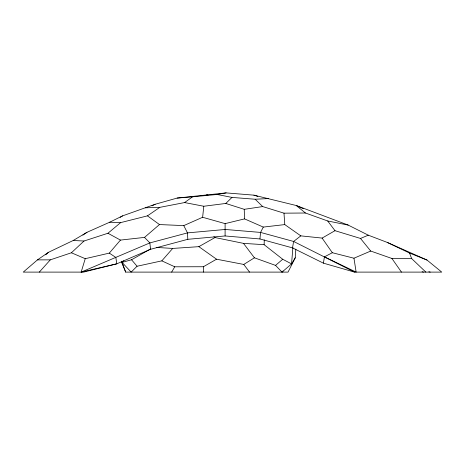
<?xml version="1.0" encoding="UTF-8"?>
<svg xmlns="http://www.w3.org/2000/svg" width="465" height="465" viewBox="0 0 465 465"><rect width="100%" height="100%" fill="white"/><g stroke="black" fill="none" stroke-linecap="round" stroke-linejoin="round"><path stroke-width="0.7" d="M225.095 235.958L225.112 223.624L202.624 217.277L183.768 225.612L159.478 224.56L147.475 215.853L120.609 222.63L109.682 222.218L86.978 232.308L73.208 240.492L48.43 252.332L37.462 259.883L23.25 272.106L83.613 272.106L116.791 263.818L150.55 249.304L187.802 239.312L225.095 235.958L259.935 238.964L292.514 247.886L323.408 263.155L354.539 272.106L441.75 272.106L427.004 260.051L387.246 242.416L368.292 235.18L348.175 225.077L296.246 205.518L253.878 195.155L226.118 192.894L177.136 198.073L155.171 204.263L122.626 215.853L109.682 222.218M295.833 249.112L295.246 257.784L291.561 263.905L282.703 259.249L264.126 244.689L264.294 239.882M292.886 247.45L291.561 263.905L282.023 272.106L275.542 265.399L254.419 257.802L243.491 243.369L214.993 237.545L213.888 236.656M259.935 238.964L260.563 232.419L263.295 227.083L284.772 224.589L300.809 235.865L322.117 238.086L334.992 230.692L360.515 238.452L370.715 251.048L391.914 258.482L411.63 258.552L425.847 272.106M202.624 217.277L203.798 206.251L225.787 203.455L244.235 209.326L262.69 206.57L283.993 213.168L305.459 213.011L327.697 220.974L348.175 225.077M323.408 263.155L324.425 256.86L332.33 252.722L353.958 258.215L370.715 251.048M292.514 247.886L293.618 241.457L300.809 235.865M109.31 253.111L115.832 257.436L116.791 263.818L81.154 272.106L85.24 258.691L109.31 253.111L120.458 240.091L144.522 237.4L159.478 224.56M295.246 257.784L288.05 272.106L125.666 272.106L121.348 261.644M171.649 272.106L174.764 266.8L203.408 266.741L216.539 259.203L243.765 264.445L249.566 272.106M125.666 272.106L122.08 262.405L123.452 260.743M121.505 261.196L122.08 262.405L131.147 272.106L137.053 266.247L161.826 260.859L172.678 248.438L198.857 246.659L214.993 237.545M39.304 272.106L50.313 259.854L71.401 252.78L84.014 241.015L107.944 233.256L120.609 222.63M282.023 272.106L282.999 271.043M225.787 203.455L231.983 197.416L255.163 199.247L268.334 198.567M45.785 254.814L48.43 252.332M275.542 265.399L282.703 259.249M145.254 207.809L159.815 207.349L184.599 202.566L192.539 196.823L217.132 194.475L226.118 192.894M147.475 215.853L159.815 207.349M82.875 235.127L86.978 232.308M243.765 264.445L254.419 257.802M120.185 217.347L122.626 215.853M122.08 262.405L131.554 259.755L150.404 249.019M151.95 205.89L155.171 204.263M81.154 272.106L149.858 242.916L187.494 232.889L225.234 229.46L260.563 232.419L293.618 241.457L354.539 272.106M360.515 238.452L368.292 235.18M225.112 223.624L244.549 218.887L263.295 227.083M177.136 198.073L192.539 196.823M37.462 259.883L50.313 259.854M73.208 240.492L84.014 241.015M156.38 247.409L172.678 248.438M243.491 243.369L264.126 244.689M206.547 194.742L207.965 194.986M184.599 202.566L203.798 206.251M217.132 194.475L231.983 197.416M428.823 271.775L430.212 272.106M422.092 271.7L423.458 272.106M253.878 195.155L257.86 196.404M387.246 242.416L409.543 253.053L427.004 260.051M71.401 252.78L85.24 258.691M303.302 208.68L296.246 205.518L305.459 213.011M161.826 260.859L174.764 266.8M324.425 256.86L356.138 272.106L353.958 258.215M107.944 233.256L120.458 240.091M198.857 246.659L216.539 259.203M255.163 199.247L262.69 206.57M144.522 237.4L149.858 242.916L150.55 249.304M131.554 259.755L137.053 266.247M327.697 220.974L334.992 230.692M391.914 258.482L401.464 272.106M322.117 238.086L332.33 252.722M183.768 225.612L187.494 232.889L187.802 239.312M409.543 253.053L411.63 258.552M283.993 213.168L284.772 224.589M203.408 266.741L203.612 272.106M244.235 209.326L244.549 218.887"/></g></svg>
